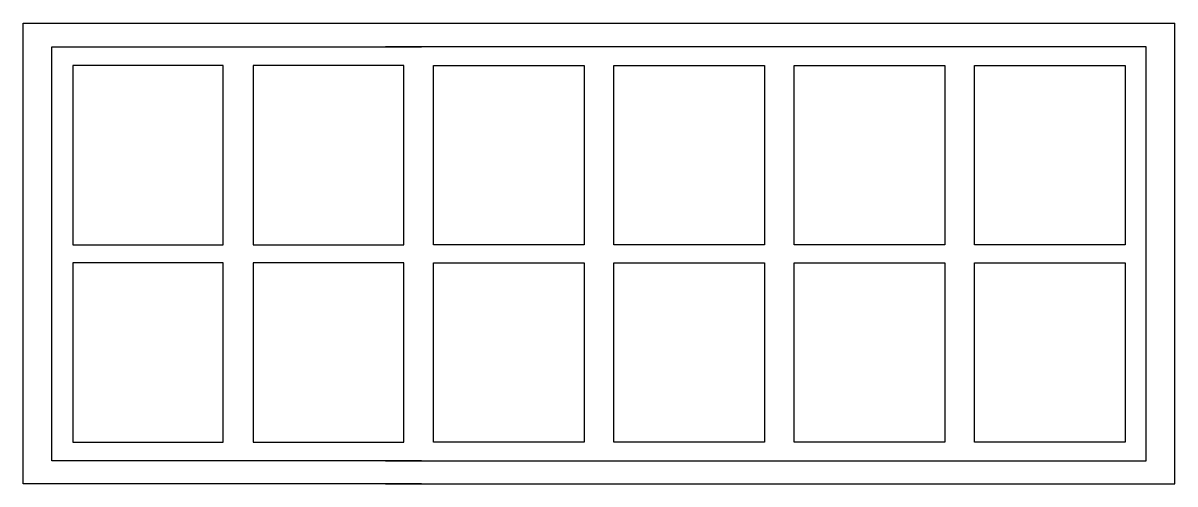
# Model space of a CAD drawing. Header units: millimetres. Extents: x -716.48 to -714.98, y 1789.96 to 1790.56.
import ezdxf

# ---------------------------------------------------------------- set-up
doc = ezdxf.new("R2010")
doc.units = ezdxf.units.MM
doc.header["$LTSCALE"] = 10
doc.layers.add('Janelas', color=2, linetype='Continuous')

msp = doc.modelspace()

# ---------------------------------------------------------------- linework, layer by layer
at = {"layer": 'Janelas'}
for p, q in [((-716.4781, 1789.9591), (-716.4781, 1790.5591)), ((-716.4781, 1790.5591), (-714.9781, 1790.5591)), ((-714.9781, 1789.9591), (-714.9781, 1790.5591)), ((-715.9593, 1789.9591), (-716.4781, 1789.9591)), ((-716.0063, 1789.9591), (-714.9781, 1789.9591))]:
    msp.add_line(p, q, dxfattribs=at)
at = {"layer": 'Janelas', "color": 1}
for p, q in [((-716.4406, 1790.5281), (-715.9593, 1790.5281)), ((-716.4406, 1789.9891), (-716.4406, 1790.5281)), ((-715.0156, 1790.5281), (-716.0063, 1790.5281)), ((-715.0156, 1789.9891), (-715.0156, 1790.5281)), ((-716.4132, 1790.5038), (-716.4132, 1790.2703)), ((-716.2173, 1790.5038), (-716.4132, 1790.5038)), ((-716.2173, 1790.2703), (-716.2173, 1790.5038)), ((-716.1784, 1790.5038), (-716.1784, 1790.2703)), ((-715.9824, 1790.5038), (-716.1784, 1790.5038)), ((-715.9824, 1790.2703), (-715.9824, 1790.5038)), ((-715.9435, 1790.2703), (-715.9435, 1790.5038)), ((-715.9435, 1790.5038), (-715.7475, 1790.5038)), ((-715.7475, 1790.5038), (-715.7475, 1790.2703)), ((-715.7086, 1790.2703), (-715.7086, 1790.5038)), ((-715.7086, 1790.5038), (-715.5127, 1790.5038)), ((-715.5127, 1790.5038), (-715.5127, 1790.2703)), ((-715.4738, 1790.2703), (-715.4738, 1790.5038)), ((-715.4738, 1790.5038), (-715.2778, 1790.5038)), ((-715.2778, 1790.5038), (-715.2778, 1790.2703)), ((-715.2389, 1790.2703), (-715.2389, 1790.5038)), ((-715.2389, 1790.5038), (-715.0429, 1790.5038)), ((-715.0429, 1790.5038), (-715.0429, 1790.2703)), ((-716.4132, 1790.2703), (-716.2173, 1790.2703)), ((-716.1784, 1790.2703), (-715.9824, 1790.2703)), ((-715.7475, 1790.2703), (-715.9435, 1790.2703)), ((-715.5127, 1790.2703), (-715.7086, 1790.2703)), ((-715.2778, 1790.2703), (-715.4738, 1790.2703)), ((-715.0429, 1790.2703), (-715.2389, 1790.2703)), ((-716.4132, 1790.247), (-716.4132, 1790.0135)), ((-716.2173, 1790.247), (-716.4132, 1790.247)), ((-716.2173, 1790.0135), (-716.2173, 1790.247)), ((-716.1784, 1790.247), (-716.1784, 1790.0135)), ((-715.9824, 1790.247), (-716.1784, 1790.247)), ((-715.9824, 1790.0135), (-715.9824, 1790.247)), ((-715.9435, 1790.0135), (-715.9435, 1790.247)), ((-715.9435, 1790.247), (-715.7475, 1790.247)), ((-715.7475, 1790.247), (-715.7475, 1790.0135)), ((-715.7086, 1790.0135), (-715.7086, 1790.247)), ((-715.7086, 1790.247), (-715.5127, 1790.247)), ((-715.5127, 1790.247), (-715.5127, 1790.0135)), ((-715.4738, 1790.0135), (-715.4738, 1790.247)), ((-715.4738, 1790.247), (-715.2778, 1790.247)), ((-715.2778, 1790.247), (-715.2778, 1790.0135)), ((-715.2389, 1790.0135), (-715.2389, 1790.247)), ((-715.2389, 1790.247), (-715.0429, 1790.247)), ((-715.0429, 1790.247), (-715.0429, 1790.0135)), ((-716.4132, 1790.0135), (-716.2173, 1790.0135)), ((-716.1784, 1790.0135), (-715.9824, 1790.0135)), ((-715.7475, 1790.0135), (-715.9435, 1790.0135)), ((-715.5127, 1790.0135), (-715.7086, 1790.0135)), ((-715.2778, 1790.0135), (-715.4738, 1790.0135)), ((-715.0429, 1790.0135), (-715.2389, 1790.0135)), ((-715.9593, 1789.9891), (-716.4406, 1789.9891)), ((-716.0063, 1789.9891), (-715.0156, 1789.9891))]:
    msp.add_line(p, q, dxfattribs=at)

doc.saveas('drawing.dxf')
